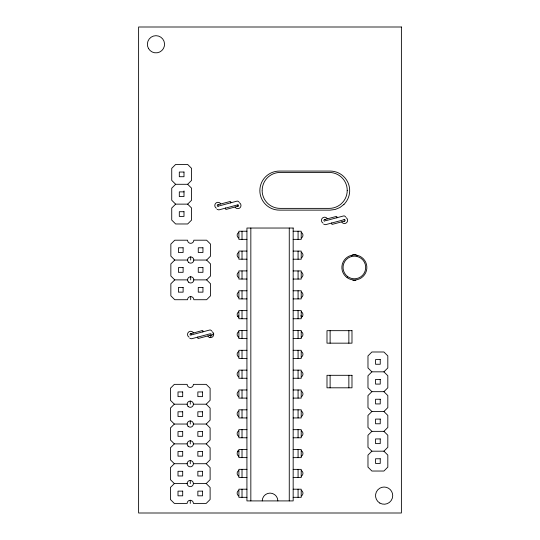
<?xml version="1.0" encoding="UTF-8"?>
<svg xmlns="http://www.w3.org/2000/svg" width="540" height="540" viewBox="0 0 540 540"><rect width="100%" height="100%" fill="white"/><g stroke="black" fill="none" stroke-linecap="round" stroke-linejoin="round"><path stroke-width="0.81" d="M336.893 217.87L337.088 217.033L336.353 216.419L324.52 219.598L324.891 219.605M175.635 184.295L171.733 188.197L171.733 200.225L175.635 204.134L187.663 204.134L191.572 200.225L191.572 188.197L187.663 184.295L175.635 184.295L171.733 180.387L171.733 168.358L175.635 164.45L187.663 164.45L191.572 168.358L191.572 180.387L187.663 184.295M175.635 204.134L171.733 208.035L171.733 220.064L175.635 223.972L187.663 223.972L191.572 220.064L191.572 208.035L187.663 204.134M187.562 260.044L174.757 260.044L170.849 263.945L170.849 275.974L174.757 279.882L187.562 279.882M174.757 279.882L170.849 283.784L170.849 295.812L174.757 299.72L187.562 299.72A3.125 3.125 0 0 1 190.688 296.595A3.125 3.125 0 0 1 193.813 299.72L206.624 299.72L210.526 295.812L210.526 283.784L206.624 279.882L193.813 279.882M193.813 260.044L206.624 260.044L210.526 256.135L210.526 244.107L206.624 240.199L193.813 240.199A3.125 3.125 0 0 1 190.688 243.324A3.125 3.125 0 0 1 187.562 240.199L174.757 240.199L170.849 244.107L170.849 256.135L174.757 260.044M206.624 279.882L210.526 275.974L210.526 263.945L206.624 260.044M187.15 404.197L174.339 404.197L170.431 408.105L170.431 420.134L174.339 424.042L187.15 424.042M174.339 424.042L170.431 427.943L170.431 439.972L174.339 443.88L187.15 443.88M193.401 404.197L206.206 404.197L210.114 400.295L210.114 388.267L206.206 384.358L193.401 384.358A3.125 3.125 0 0 1 190.276 387.484A3.125 3.125 0 0 1 187.15 384.358L174.339 384.358L170.431 388.267L170.431 400.295L174.339 404.197M174.339 443.88L170.431 447.782L170.431 459.81L174.339 463.718L187.15 463.718M193.401 424.042L206.206 424.042L210.114 420.134L210.114 408.105L206.206 404.197M174.339 463.718L170.431 467.627L170.431 479.655L174.339 483.557L187.15 483.557M193.401 443.88L206.206 443.88L210.114 439.972L210.114 427.943L206.206 424.042M174.339 483.557L170.431 487.465L170.431 499.493L174.339 503.401L187.15 503.401A3.125 3.125 0 0 1 190.276 500.276A3.125 3.125 0 0 1 193.401 503.401L206.206 503.401L210.114 499.493L210.114 487.465L206.206 483.557L193.401 483.557A3.125 3.125 0 0 1 188.71 486.263A3.125 3.125 0 0 1 188.71 480.85A3.125 3.125 0 0 1 193.401 483.557M193.401 463.718A3.125 3.125 0 0 0 188.71 461.012A3.125 3.125 0 0 0 188.71 466.425A3.125 3.125 0 0 0 193.401 463.718L206.206 463.718L210.114 459.81L210.114 447.782L206.206 443.88M206.206 483.557L210.114 479.655L210.114 467.627L206.206 463.718M371.885 371.831L367.976 367.929L367.976 355.901L371.885 351.992L383.913 351.992L387.821 355.901L387.821 367.929L383.913 371.831L371.885 371.831L367.976 375.739L367.976 387.767L371.885 391.675L383.913 391.675L387.821 395.577L387.821 407.606L383.913 411.514L371.885 411.514L367.976 415.422L367.976 427.451L371.885 431.352L383.913 431.352L387.821 427.451L387.821 415.422L383.913 411.514M371.885 391.675L367.976 395.577L367.976 407.606L371.885 411.514M383.913 391.675L387.821 387.767L387.821 375.739L383.913 371.831M371.885 431.352L367.976 435.26L367.976 447.289L371.885 451.19L383.913 451.19L387.821 455.099L387.821 467.127L383.913 471.035L371.885 471.035L367.976 467.127L367.976 455.099L371.885 451.19M383.913 451.19L387.821 447.289L387.821 435.26L383.913 431.352M230.627 202.959L230.911 202.021L230.297 201.447L218.761 204.498M331.79 222.885L331.459 223.621L332.113 224.397L343.656 221.346M197.87 336.967L197.586 337.898L198.194 338.479L209.736 335.428M184.012 190.917L183.992 196.553L179.307 196.553L179.307 191.869L184.012 191.882M225.653 207.913L225.322 208.811L226.058 209.419L237.897 206.246M202.838 332.012L203.168 331.115L202.433 330.5L190.91 333.7A0.783 0.587 75 0 1 191.194 333.923M219.186 205.902L236.905 201.157L237.877 201.157L239.024 202.034M237.553 204.89L218.889 209.891L217.066 209.399M325.809 220.698L343.528 215.953L344.5 215.953L345.647 216.83M344.176 219.685L325.512 224.687L323.69 224.195M190.937 335.036L209.608 330.035L210.58 330.035L211.727 330.912M210.256 333.761L191.592 338.762L189.769 338.276M218.248 206.233L218.052 206.26A0.79 0.682 -90 0 0 218.228 206.233M344.169 219.605L344.365 219.578A0.79 0.682 -90 0 0 344.189 219.605A0.783 0.783 0 0 1 345.154 220.361A0.783 0.783 0 0 1 344.169 221.117L344.372 221.144A0.783 0.587 82 0 1 344.216 221.117M324.493 219.605L324.83 219.625A0.783 0.587 75 0 1 325.222 220.01M190.573 333.686L190.971 333.686M347.227 190.418A17.969 17.969 0 0 0 329.265 172.449L280.145 172.449A17.969 17.969 0 0 0 262.184 190.418L262.136 190.418A17.969 17.969 0 0 0 280.145 208.379L329.265 208.379A17.969 17.969 0 0 0 347.227 190.418L347.274 190.418M246.929 231.228L238.896 231.228L238.896 239.355L246.929 239.355M293.166 231.228L301.199 231.228L301.199 239.355L293.166 239.355M246.929 251.073L238.896 251.073L238.896 259.193L246.929 259.193M293.166 251.1L301.199 251.1L301.199 259.22L293.166 259.22M246.929 270.911L238.896 270.911L238.896 279.031L246.929 279.031M293.166 270.938L301.199 270.938L301.199 279.059L293.166 279.059M246.929 290.776L238.896 290.776L238.896 298.904L246.929 298.904M293.166 290.776L301.199 290.776L301.199 298.904L293.166 298.904M246.929 310.615L238.896 310.615L238.896 318.742L246.929 318.742M293.166 310.615L301.199 310.615L301.199 318.742L293.166 318.742M246.929 330.46L238.896 330.46L238.896 338.58L246.929 338.58M293.166 330.46L301.199 330.46L301.199 338.58L293.166 338.58M246.929 350.298L238.896 350.298L238.896 358.418L246.929 358.418M293.166 350.298L301.199 350.298L301.199 358.418L293.166 358.418M246.929 370.136L238.896 370.136L238.896 378.263L246.929 378.263M293.166 370.136L301.199 370.136L301.199 378.263L293.166 378.263M246.929 389.975L238.896 389.975L238.896 398.101L246.929 398.101M293.166 389.975L301.199 389.975L301.199 398.101L293.166 398.101M246.929 409.82L238.896 409.82L238.896 417.94L246.929 417.94M293.166 409.82L301.199 409.82L301.199 417.94L293.166 417.94M246.929 429.658L238.896 429.658L238.896 437.778L246.929 437.778M293.166 429.658L301.199 429.658L301.199 437.778L293.166 437.778M246.929 449.496L238.896 449.496L238.896 457.623L246.929 457.623M293.166 449.523L301.199 449.523L301.199 457.643L293.166 457.643M246.929 469.334L238.896 469.334L238.896 477.461L246.929 477.461M293.166 469.361L301.199 469.361L301.199 477.488L293.166 477.488M246.929 489.206L238.896 489.206L238.896 497.327L246.929 497.327M293.166 489.206L301.199 489.206L301.199 497.327L293.166 497.327M237.526 206.233L237.924 206.24L237.58 206.219A0.783 0.587 75 0 1 237.303 205.997M218.437 204.802L218.045 204.701A0.783 0.587 82 0 1 218.471 204.93M210.154 335.117A0.783 0.587 82 0 0 210.451 335.225L210.06 335.117A0.783 0.783 0 0 0 211.126 334.834A0.783 0.783 0 0 0 210.843 333.767M348.86 330.669L348.86 343.163M348.86 375.307L348.86 387.808M330.115 330.669L330.115 343.163M330.115 375.307L330.115 387.808M298.073 231.228L298.073 239.355M298.073 251.1L298.073 259.22M298.073 270.938L298.073 279.059M298.073 290.776L298.073 298.904M298.073 310.615L298.073 318.742M298.073 330.46L298.073 338.58M298.073 350.298L298.073 358.418M298.073 370.136L298.073 378.263M298.073 389.975L298.073 398.101M298.073 409.82L298.073 417.94M298.073 429.658L298.073 437.778M298.073 449.523L298.073 457.643M298.073 469.361L298.073 477.488M298.073 489.206L298.073 497.327M289.265 228.035L289.265 500.911M250.837 228.035L250.837 500.911M242.021 231.228L242.021 239.355M242.021 251.073L242.021 259.193M242.021 270.911L242.021 279.031M242.021 290.776L242.021 298.904M242.021 310.615L242.021 318.742M242.021 330.46L242.021 338.58M242.021 350.298L242.021 358.418M242.021 370.136L242.021 378.263M242.021 389.975L242.021 398.101M242.021 409.82L242.021 417.94M242.021 429.658L242.021 437.778M242.021 449.496L242.021 457.623M242.021 469.334L242.021 477.461M242.021 489.206L242.021 497.327M190.688 256.918L190.688 260.044M190.688 276.757L190.688 279.882M190.688 296.595L190.688 299.72M190.276 401.072L190.276 404.197M190.276 420.917L190.276 424.042M190.276 440.755L190.276 443.88M190.276 460.593L190.276 463.718M190.276 480.431L190.276 483.557M190.276 500.276L190.276 503.401M346.032 217.613A3.173 3.173 0 0 1 346.694 222.601A3.173 3.173 0 0 1 341.705 221.947M323.021 223.108A3.173 3.173 0 0 1 322.367 218.12A3.173 3.173 0 0 1 327.355 218.774M216.385 208.231A3.173 3.173 0 0 1 215.73 203.236A3.173 3.173 0 0 1 220.718 203.897M239.396 202.736A3.173 3.173 0 0 1 240.057 207.725A3.173 3.173 0 0 1 235.069 207.07M212.112 331.695A3.173 3.173 0 0 1 212.774 336.683A3.173 3.173 0 0 1 207.785 336.029M189.101 337.19A3.173 3.173 0 0 1 188.447 332.201A3.173 3.173 0 0 1 193.435 332.856M301.394 490.415A3.173 3.173 0 0 1 301.394 495.909M301.394 470.576A3.173 3.173 0 0 1 301.394 476.064M301.394 450.731A3.173 3.173 0 0 1 301.394 456.226M301.394 430.893A3.173 3.173 0 0 1 301.394 436.388M301.394 411.055A3.173 3.173 0 0 1 301.394 416.549M301.394 391.217A3.173 3.173 0 0 1 301.394 396.704M301.394 371.371A3.173 3.173 0 0 1 301.394 376.866M301.394 351.533A3.173 3.173 0 0 1 301.394 357.028M301.394 331.695A3.173 3.173 0 0 1 301.394 337.19M301.394 311.857A3.173 3.173 0 0 1 301.394 317.345M301.394 292.012A3.173 3.173 0 0 1 301.394 297.506M301.394 272.174A3.173 3.173 0 0 1 301.394 277.668M301.394 252.335A3.173 3.173 0 0 1 301.394 257.83M301.394 232.497A3.173 3.173 0 0 1 301.394 237.985M238.7 237.985A3.173 3.173 0 0 1 238.7 232.497M238.7 257.83A3.173 3.173 0 0 1 238.7 252.335M238.7 277.668A3.173 3.173 0 0 1 238.7 272.174M238.7 297.506A3.173 3.173 0 0 1 238.7 292.012M238.7 317.345A3.173 3.173 0 0 1 238.7 311.857M238.7 337.19A3.173 3.173 0 0 1 238.7 331.695M238.7 357.028A3.173 3.173 0 0 1 238.7 351.533M238.7 376.866A3.173 3.173 0 0 1 238.7 371.371M238.7 396.704A3.173 3.173 0 0 1 238.7 391.217M238.7 416.549A3.173 3.173 0 0 1 238.7 411.055M238.7 436.388A3.173 3.173 0 0 1 238.7 430.893M238.7 456.226A3.173 3.173 0 0 1 238.7 450.731M238.7 476.064A3.173 3.173 0 0 1 238.7 470.576M238.7 495.909A3.173 3.173 0 0 1 238.7 490.415M351.621 255.974A3.173 3.173 0 0 1 357.115 255.974M355.955 280.145A3.173 3.173 0 0 1 352.782 280.145M210.053 337.392A78.111 78.111 0 0 1 213.739 333.295M237.357 316.589A78.111 78.111 0 0 1 238.795 315.947M300.746 315.853A78.111 78.111 0 0 1 302.184 316.487M238.862 451.703A71.213 71.213 0 0 1 237.465 451.015M262.238 500.911A7.81 7.81 0 0 1 270.047 493.101A7.81 7.81 0 0 1 277.857 500.911M190.377 335.117A0.783 0.783 0 0 1 190.215 333.889A0.783 0.783 0 0 1 191.444 334.051M217.843 206.233A0.783 0.783 0 0 1 217.364 205.092A0.783 0.783 0 0 1 218.599 204.93M237.931 204.728A0.783 0.783 0 0 1 238.403 205.875A0.783 0.783 0 0 1 237.175 206.03M324.891 221.117A0.783 0.783 0 0 1 323.953 220.631A0.783 0.783 0 0 1 324.358 219.652A0.783 0.783 0 0 1 325.363 219.969M343.96 204.41L339.916 207.515L335.212 209.466L330.156 210.128L279.382 210.128A19.528 19.528 0 0 1 259.855 190.6A19.528 19.528 0 0 1 279.382 171.072L330.156 171.072A19.528 19.528 0 0 1 343.96 204.41M401.389 27L138.611 27L138.611 513L401.389 513L401.389 27M183.992 172.031L179.307 172.031L179.307 176.715L183.992 176.715L183.992 172.031M183.992 211.707L179.307 211.707L179.307 216.398L183.992 216.398L183.992 211.707M293.166 228.035L246.929 228.035L246.929 500.911L293.166 500.911L293.166 228.035M183.114 247.779L178.423 247.779L178.423 252.464L183.114 252.464L183.114 247.779M202.952 247.779L198.268 247.779L198.268 252.464L202.952 252.464L202.952 247.779M183.114 267.617L178.423 267.617L178.423 272.302L183.114 272.302L183.114 267.617M202.952 267.617L198.268 267.617L198.268 272.302L202.952 272.302L202.952 267.617M183.114 287.456L178.423 287.456L178.423 292.147L183.114 292.147L183.114 287.456M202.952 287.456L198.268 287.456L198.268 292.147L202.952 292.147L202.952 287.456M351.986 330.669L326.99 330.669L326.99 343.163L351.986 343.163L351.986 330.669M380.241 359.573L375.557 359.573L375.557 364.257L380.241 364.257L380.241 359.573M351.986 375.307L326.99 375.307L326.99 387.808L351.986 387.808L351.986 375.307M380.241 379.411L375.557 379.411L375.557 384.095L380.241 384.095L380.241 379.411M182.696 391.939L178.011 391.939L178.011 396.623L182.696 396.623L182.696 391.939M202.534 391.939L197.849 391.939L197.849 396.623L202.534 396.623L202.534 391.939M380.241 399.249L375.557 399.249L375.557 403.933L380.241 403.933L380.241 399.249M182.696 411.777L178.011 411.777L178.011 416.462L182.696 416.462L182.696 411.777M202.534 411.777L197.849 411.777L197.849 416.462L202.534 416.462L202.534 411.777M380.241 419.087L375.557 419.087L375.557 423.779L380.241 423.779L380.241 419.087M182.696 431.615L178.011 431.615L178.011 436.3L182.696 436.3L182.696 431.615M202.534 431.615L197.849 431.615L197.849 436.3L202.534 436.3L202.534 431.615M380.241 438.932L375.557 438.932L375.557 443.617L380.241 443.617L380.241 438.932M182.696 451.454L178.011 451.454L178.011 456.145L182.696 456.145L182.696 451.454M202.534 451.454L197.849 451.454L197.849 456.145L202.534 456.145L202.534 451.454M380.241 458.771L375.557 458.771L375.557 463.455L380.241 463.455L380.241 458.771M182.696 471.299L178.011 471.299L178.011 475.983L182.696 475.983L182.696 471.299M202.534 471.299L197.849 471.299L197.849 475.983L202.534 475.983L202.534 471.299M182.696 491.137L178.011 491.137L178.011 495.821L182.696 495.821L182.696 491.137M202.534 491.137L197.849 491.137L197.849 495.821L202.534 495.821L202.534 491.137M148.527 48.573A8.593 8.593 0 0 0 163.411 48.573A8.593 8.593 0 0 0 155.972 35.687A8.593 8.593 0 0 0 148.527 48.573M379.829 503.077A8.593 8.593 0 0 0 392.722 495.639A8.593 8.593 0 0 0 379.829 488.194A8.593 8.593 0 0 0 379.829 503.077M188.062 446.087A3.125 3.125 0 0 0 193.293 444.69A3.125 3.125 0 0 0 189.466 440.863A3.125 3.125 0 0 0 188.062 446.087M188.062 426.249A3.125 3.125 0 0 0 193.293 424.845A3.125 3.125 0 0 0 189.466 421.018A3.125 3.125 0 0 0 188.062 426.249M188.062 406.411A3.125 3.125 0 0 0 193.293 405.007A3.125 3.125 0 0 0 189.466 401.18A3.125 3.125 0 0 0 188.062 406.411M347.139 277.668A12.494 12.494 0 0 0 366.808 268.643A12.494 12.494 0 0 0 349.157 256.122A12.494 12.494 0 0 0 347.139 277.668M347.476 276.46A11.327 11.327 0 0 0 365.6 268.954A11.327 11.327 0 0 0 350.035 257.013A11.327 11.327 0 0 0 347.476 276.46M188.48 262.251A3.125 3.125 0 0 0 193.705 260.847A3.125 3.125 0 0 0 189.878 257.02A3.125 3.125 0 0 0 188.48 262.251M188.48 282.089A3.125 3.125 0 0 0 193.705 280.692A3.125 3.125 0 0 0 189.878 276.865A3.125 3.125 0 0 0 188.48 282.089"/></g></svg>
